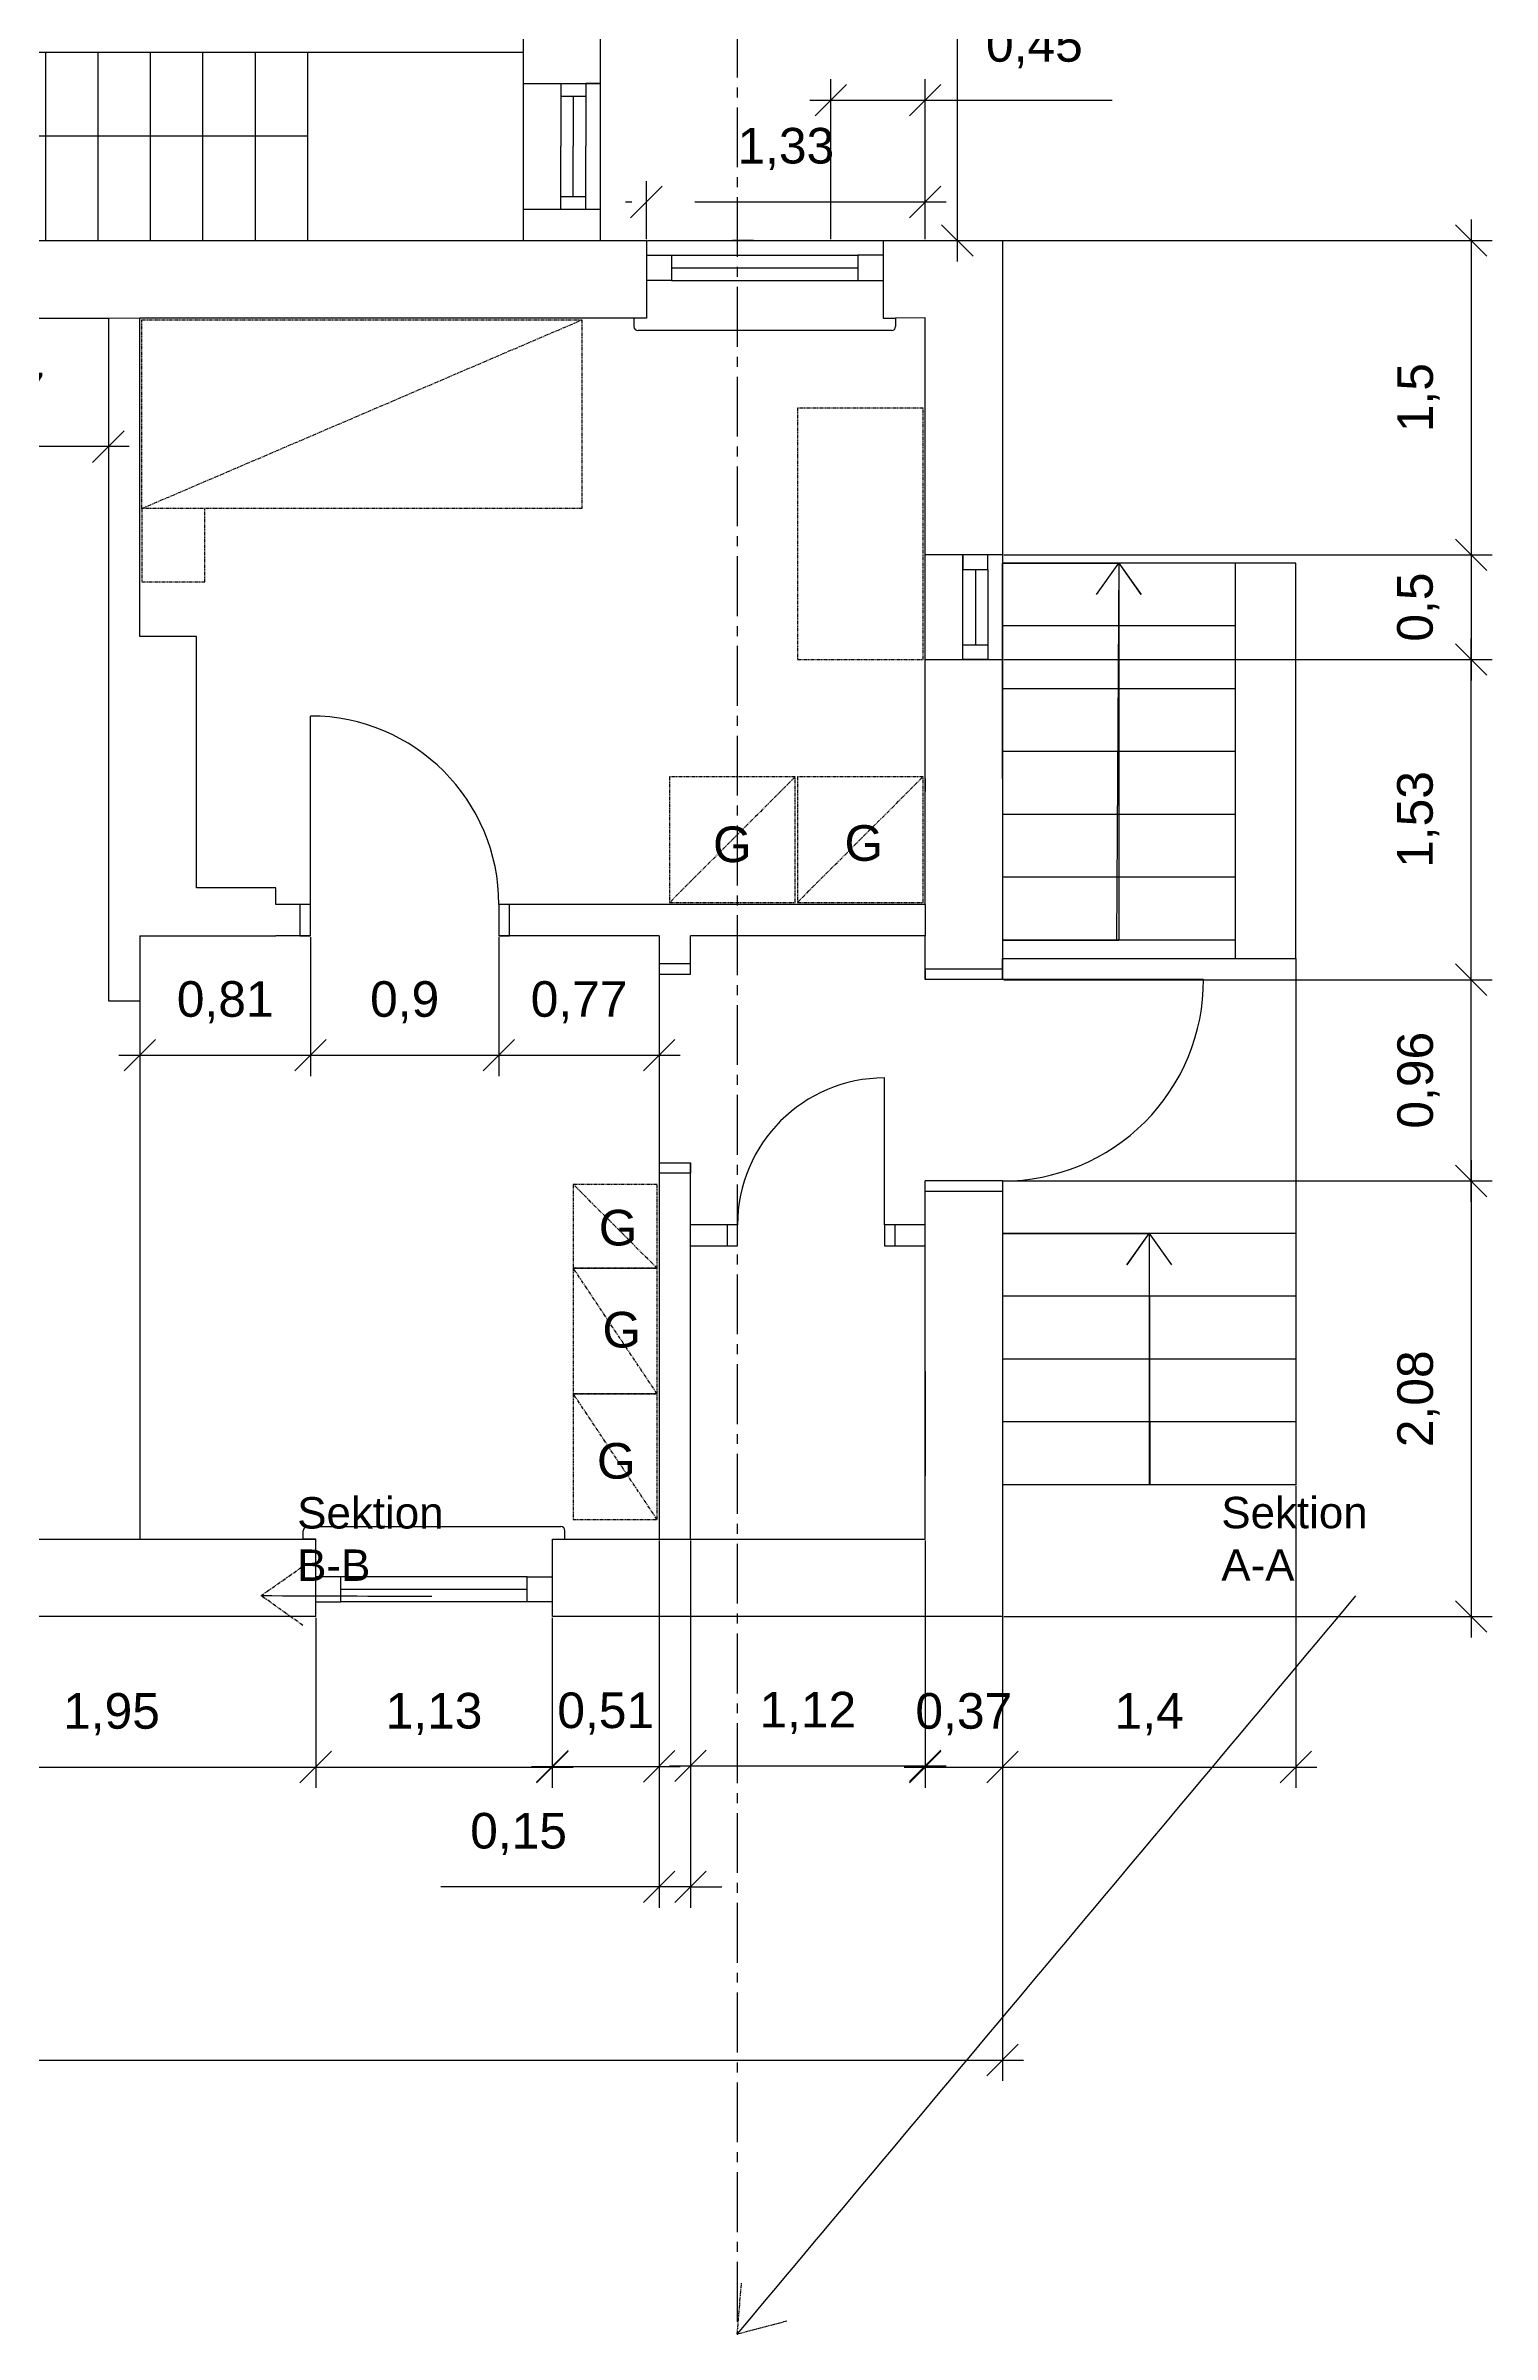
# Model space of a CAD drawing. Header units: millimetres. Extents: x -50011 to 90899, y -58634 to 500399.
# Drawn here: x 14009 to 20916, y 75028 to 85954 of the extents above; entities that cross this region are included whole.
import ezdxf

# ---------------------------------------------------------------- set-up
doc = ezdxf.new("R2010")
doc.units = ezdxf.units.MM
for name, pattern in [('ACAD_ISO02W100', [15, 12, -3]), ('CENTER2', [28.575, 19.05, -3.175, 3.175, -3.175]), ('PHANTOM2', [31.75, 15.875, -3.175, 3.175, -3.175, 3.175, -3.175])]:
    doc.linetypes.add(name, pattern=pattern)
doc.layers.get('0').update_dxf_attribs({"color": 1})
for name, color, linetype in [('Grundritningar', 1, 'Continuous'), ('Mått', 4, 'Continuous'), ('Möbler', 4, 'PHANTOM2'), ('Rumsavdelare', 3, 'FENCELINE1'), ('Sektionsangivelser', 4, 'PHANTOM2')]:
    doc.layers.add(name, color=color, linetype=linetype)
doc.styles.get("Standard").update_dxf_attribs({"font": 'Arial.ttf', "height": 170})
doc.linetypes.add('FENCELINE1', pattern='A,6.35,-2.54,[133,ltypeshp.shx,S=2.54,R=0,X=-2.54,Y=0],-2.54,25.4', length=36.83)
doc.dimstyles.new('Egen dimension', dxfattribs={"dimscale": 10, "dimtxt": 2.5, "dimasz": 15, "dimexe": 10, "dimexo": 0.625, "dimgap": 15, "dimtad": 1, "dimlfac": 0.001, "dimtxsty": 'Standard', "dimblk": 'OBLIQUE', "dimblk1": 'OBLIQUE', "dimblk2": 'OBLIQUE', "dimcen": 20, "dimdle": 10, "dimadec": 0, "dimazin": 0, "dimtfac": 1, "dimtmove": 0, "dimatfit": 3, "dimldrblk": 'OPEN90', "dimfxl": 1, "dimarcsym": 0})
doc.dimstyles.new('ISO-25', dxfattribs={"dimscale": 10, "dimtxt": 2.5, "dimasz": 15, "dimexe": 10, "dimexo": 0.625, "dimgap": 15, "dimtad": 1, "dimlfac": 0.001, "dimtxsty": 'Standard', "dimblk": 'OBLIQUE', "dimblk1": 'OBLIQUE', "dimblk2": 'OBLIQUE', "dimcen": 20, "dimdle": 10, "dimadec": 0, "dimazin": 0, "dimtfac": 1, "dimtmove": 0, "dimatfit": 3, "dimldrblk": 'OPEN90', "dimfxl": 1, "dimarcsym": 0})

# ---------------------------------------------------------------- blocks, each defined once
blk = doc.blocks.new('_Oblique')
at = {"color": 0, "linetype": 'ByBlock', "lineweight": -2}
blk.add_line((-0.5, -0.5), (0.5, 0.5), dxfattribs=at)
blk = doc.blocks.new('*D469')
at = {"layer": 'Defpoints', "color": 0, "transparency": 16777216}
for p in [(5298, 78454), (18578, 78454), (18578, 76337)]:
    blk.add_point(p, dxfattribs=at)
at = {"layer": 'Mått', "color": 0, "lineweight": -2, "transparency": 16777216}
for p, q in [((5298, 78448), (5298, 76237)), ((18578, 78448), (18578, 76237)), ((5198, 76337), (18678, 76337))]:
    blk.add_line(p, q, dxfattribs=at)
at = {"layer": 'Mått', "color": 0, "lineweight": -2, "transparency": 16777216, "xscale": 150, "yscale": 150, "zscale": 150, "rotation": 180}
blk.add_blockref('_Oblique', (5298, 76337), dxfattribs=at)
at = {"layer": 'Mått', "color": 0, "lineweight": -2, "transparency": 16777216, "xscale": 150, "yscale": 150, "zscale": 150}
blk.add_blockref('_Oblique', (18578, 76337), dxfattribs=at)
at = {"layer": 'Mått', "color": 0, "transparency": 16777216, "insert": (11938, 76590), "char_height": 170, "attachment_point": 5}
blk.add_mtext('13,28', dxfattribs=at)
blk = doc.blocks.new('_Open90')
at = {"color": 0, "linetype": 'ByBlock', "lineweight": -2}
for p, q in [((0, 0), (-1, 0)), ((-0.5, 0.5), (0, 0)), ((0, 0), (-0.5, -0.5))]:
    blk.add_line(p, q, dxfattribs=at)
blk = doc.blocks.new('*D470')
at = {"layer": 'Defpoints', "color": 0, "transparency": 16777216}
for p in [(18578, 80534), (18578, 78454), (20816, 78454)]:
    blk.add_point(p, dxfattribs=at)
at = {"layer": 'Mått', "color": 0, "lineweight": -2, "transparency": 16777216}
for p, q in [((18584, 80534), (20916, 80534)), ((20816, 80634), (20816, 78354)), ((18584, 78454), (20916, 78454))]:
    blk.add_line(p, q, dxfattribs=at)
at = {"layer": 'Mått', "color": 0, "lineweight": -2, "transparency": 16777216, "xscale": 150, "yscale": 150, "zscale": 150}
for p, rotation in [((20816, 80534), 90), ((20816, 78454), 270)]:
    blk.add_blockref('_Oblique', p, dxfattribs=dict(at, rotation=rotation))
at = {"layer": 'Mått', "color": 0, "transparency": 16777216, "insert": (20564, 79494), "char_height": 170, "attachment_point": 5, "rotation": 90}
blk.add_mtext('2,08', dxfattribs=at)
blk = doc.blocks.new('*D476')
at = {"layer": 'Defpoints', "color": 0, "transparency": 16777216}
for p in [(13238, 84654), (14308, 84654), (13238, 84040)]:
    blk.add_point(p, dxfattribs=at)
at = {"layer": 'Mått', "color": 0, "lineweight": -2, "transparency": 16777216}
for p, q in [((13238, 84648), (13238, 83940)), ((14308, 84648), (14308, 83940)), ((14408, 84040), (13138, 84040))]:
    blk.add_line(p, q, dxfattribs=at)
at = {"layer": 'Mått', "color": 0, "lineweight": -2, "transparency": 16777216, "xscale": 150, "yscale": 150, "zscale": 150, "rotation": 180}
blk.add_blockref('_Oblique', (13238, 84040), dxfattribs=at)
at = {"layer": 'Mått', "color": 0, "lineweight": -2, "transparency": 16777216, "xscale": 150, "yscale": 150, "zscale": 150}
blk.add_blockref('_Oblique', (14308, 84040), dxfattribs=at)
at = {"layer": 'Mått', "color": 0, "transparency": 16777216, "insert": (13773, 84293), "char_height": 170, "attachment_point": 5}
blk.add_mtext('1,07', dxfattribs=at)
blk = doc.blocks.new('*D480')
at = {"layer": 'Defpoints', "color": 0, "transparency": 16777216}
for p in [(18578, 79084), (19978, 79084), (19978, 77736)]:
    blk.add_point(p, dxfattribs=at)
at = {"layer": 'Mått', "color": 0, "lineweight": -2, "transparency": 16777216}
for p, q in [((18578, 79078), (18578, 77636)), ((19978, 79078), (19978, 77636)), ((18478, 77736), (20078, 77736))]:
    blk.add_line(p, q, dxfattribs=at)
at = {"layer": 'Mått', "color": 0, "lineweight": -2, "transparency": 16777216, "xscale": 150, "yscale": 150, "zscale": 150, "rotation": 180}
blk.add_blockref('_Oblique', (18578, 77736), dxfattribs=at)
at = {"layer": 'Mått', "color": 0, "lineweight": -2, "transparency": 16777216, "xscale": 150, "yscale": 150, "zscale": 150}
blk.add_blockref('_Oblique', (19978, 77736), dxfattribs=at)
at = {"layer": 'Mått', "color": 0, "transparency": 16777216, "insert": (19278, 77988), "char_height": 170, "attachment_point": 5}
blk.add_mtext('1,4', dxfattribs=at)
blk = doc.blocks.new('*D439')
at = {"layer": 'Defpoints', "color": 0, "transparency": 16777216}
for p in [(19978, 81495), (20816, 81495), (19978, 80534)]:
    blk.add_point(p, dxfattribs=at)
at = {"layer": 'Mått', "color": 0, "lineweight": -2, "transparency": 16777216}
for p, q in [((20816, 80434), (20816, 81595)), ((19984, 81495), (20916, 81495)), ((19984, 80534), (20916, 80534))]:
    blk.add_line(p, q, dxfattribs=at)
at = {"layer": 'Mått', "color": 0, "lineweight": -2, "transparency": 16777216, "xscale": 150, "yscale": 150, "zscale": 150}
for p, rotation in [((20816, 81495), 90), ((20816, 80534), 270)]:
    blk.add_blockref('_Oblique', p, dxfattribs=dict(at, rotation=rotation))
at = {"layer": 'Mått', "color": 0, "transparency": 16777216, "insert": (20564, 81015), "char_height": 170, "attachment_point": 5, "rotation": 90}
blk.add_mtext('0,96', dxfattribs=at)
blk = doc.blocks.new('*D487')
at = {"layer": 'Defpoints', "color": 0, "transparency": 16777216}
for p in [(13348, 78454), (15298, 78454), (15298, 77736)]:
    blk.add_point(p, dxfattribs=at)
at = {"layer": 'Mått', "color": 0, "lineweight": -2, "transparency": 16777216}
for p, q in [((13348, 78448), (13348, 77636)), ((15298, 78448), (15298, 77636)), ((13248, 77736), (15398, 77736))]:
    blk.add_line(p, q, dxfattribs=at)
at = {"layer": 'Mått', "color": 0, "lineweight": -2, "transparency": 16777216, "xscale": 150, "yscale": 150, "zscale": 150, "rotation": 180}
blk.add_blockref('_Oblique', (13348, 77736), dxfattribs=at)
at = {"layer": 'Mått', "color": 0, "lineweight": -2, "transparency": 16777216, "xscale": 150, "yscale": 150, "zscale": 150}
blk.add_blockref('_Oblique', (15298, 77736), dxfattribs=at)
at = {"layer": 'Mått', "color": 0, "transparency": 16777216, "insert": (14323, 77988), "char_height": 170, "attachment_point": 5}
blk.add_mtext('1,95', dxfattribs=at)
blk = doc.blocks.new('*D488')
at = {"layer": 'Defpoints', "color": 0, "transparency": 16777216}
for p in [(15298, 78454), (16428, 78454), (16428, 77736)]:
    blk.add_point(p, dxfattribs=at)
at = {"layer": 'Mått', "color": 0, "lineweight": -2, "transparency": 16777216}
for p, q in [((15298, 78448), (15298, 77636)), ((16428, 78448), (16428, 77636)), ((15198, 77736), (16528, 77736))]:
    blk.add_line(p, q, dxfattribs=at)
at = {"layer": 'Mått', "color": 0, "lineweight": -2, "transparency": 16777216, "xscale": 150, "yscale": 150, "zscale": 150, "rotation": 180}
blk.add_blockref('_Oblique', (15298, 77736), dxfattribs=at)
at = {"layer": 'Mått', "color": 0, "lineweight": -2, "transparency": 16777216, "xscale": 150, "yscale": 150, "zscale": 150}
blk.add_blockref('_Oblique', (16428, 77736), dxfattribs=at)
at = {"layer": 'Mått', "color": 0, "transparency": 16777216, "insert": (15863, 77989), "char_height": 170, "attachment_point": 5}
blk.add_mtext('1,13', dxfattribs=at)
blk = doc.blocks.new('*D489')
at = {"layer": 'Defpoints', "color": 0, "transparency": 16777216}
for p in [(16938, 78824), (16428, 78454), (16938, 77739)]:
    blk.add_point(p, dxfattribs=at)
at = {"layer": 'Mått', "color": 0, "lineweight": -2, "transparency": 16777216}
for p, q in [((16938, 78818), (16938, 77639)), ((16428, 78448), (16428, 77639)), ((16328, 77739), (17038, 77739))]:
    blk.add_line(p, q, dxfattribs=at)
at = {"layer": 'Mått', "color": 0, "lineweight": -2, "transparency": 16777216, "xscale": 150, "yscale": 150, "zscale": 150, "rotation": 180}
blk.add_blockref('_Oblique', (16428, 77739), dxfattribs=at)
at = {"layer": 'Mått', "color": 0, "lineweight": -2, "transparency": 16777216, "xscale": 150, "yscale": 150, "zscale": 150}
blk.add_blockref('_Oblique', (16938, 77739), dxfattribs=at)
at = {"layer": 'Mått', "color": 0, "transparency": 16777216, "insert": (16683, 77991), "char_height": 170, "attachment_point": 5}
blk.add_mtext('0,51', dxfattribs=at)
blk = doc.blocks.new('*D492')
at = {"layer": 'Defpoints', "color": 0, "transparency": 16777216}
for p in [(16938, 78824), (17088, 78824), (17088, 77164)]:
    blk.add_point(p, dxfattribs=at)
at = {"layer": 'Mått', "color": 0, "lineweight": -2, "transparency": 16777216}
for p, q in [((16938, 78818), (16938, 77064)), ((17088, 78818), (17088, 77064)), ((16938, 77164), (15895, 77164)), ((17088, 77164), (16938, 77164)), ((17088, 77164), (17238, 77164))]:
    blk.add_line(p, q, dxfattribs=at)
at = {"layer": 'Mått', "color": 0, "lineweight": -2, "transparency": 16777216, "xscale": 150, "yscale": 150, "zscale": 150}
blk.add_blockref('_Oblique', (16938, 77164), dxfattribs=at)
at = {"layer": 'Mått', "color": 0, "lineweight": -2, "transparency": 16777216, "xscale": 150, "yscale": 150, "zscale": 150, "rotation": 180}
blk.add_blockref('_Oblique', (17088, 77164), dxfattribs=at)
at = {"layer": 'Mått', "color": 0, "transparency": 16777216, "insert": (16267, 77416), "char_height": 170, "attachment_point": 5}
blk.add_mtext('0,15', dxfattribs=at)
blk = doc.blocks.new('*D493')
at = {"layer": 'Defpoints', "color": 0, "transparency": 16777216}
for p in [(17088, 78824), (18208, 78824), (18208, 77741)]:
    blk.add_point(p, dxfattribs=at)
at = {"layer": 'Mått', "color": 0, "lineweight": -2, "transparency": 16777216}
for p, q in [((17088, 78818), (17088, 77641)), ((18208, 78818), (18208, 77641)), ((16988, 77741), (18308, 77741))]:
    blk.add_line(p, q, dxfattribs=at)
at = {"layer": 'Mått', "color": 0, "lineweight": -2, "transparency": 16777216, "xscale": 150, "yscale": 150, "zscale": 150, "rotation": 180}
blk.add_blockref('_Oblique', (17088, 77741), dxfattribs=at)
at = {"layer": 'Mått', "color": 0, "lineweight": -2, "transparency": 16777216, "xscale": 150, "yscale": 150, "zscale": 150}
blk.add_blockref('_Oblique', (18208, 77741), dxfattribs=at)
at = {"layer": 'Mått', "color": 0, "transparency": 16777216, "insert": (17648, 77994), "char_height": 170, "attachment_point": 5}
blk.add_mtext('1,12', dxfattribs=at)
blk = doc.blocks.new('*D494')
at = {"layer": 'Defpoints', "color": 0, "transparency": 16777216}
for p in [(18208, 78454), (18578, 78454), (18578, 77736)]:
    blk.add_point(p, dxfattribs=at)
at = {"layer": 'Mått', "color": 0, "lineweight": -2, "transparency": 16777216}
for p, q in [((18208, 78448), (18208, 77636)), ((18578, 78448), (18578, 77636)), ((18108, 77736), (18678, 77736))]:
    blk.add_line(p, q, dxfattribs=at)
at = {"layer": 'Mått', "color": 0, "lineweight": -2, "transparency": 16777216, "xscale": 150, "yscale": 150, "zscale": 150, "rotation": 180}
blk.add_blockref('_Oblique', (18208, 77736), dxfattribs=at)
at = {"layer": 'Mått', "color": 0, "lineweight": -2, "transparency": 16777216, "xscale": 150, "yscale": 150, "zscale": 150}
blk.add_blockref('_Oblique', (18578, 77736), dxfattribs=at)
at = {"layer": 'Mått', "color": 0, "transparency": 16777216, "insert": (18393, 77988), "char_height": 170, "attachment_point": 5}
blk.add_mtext('0,37', dxfattribs=at)
blk = doc.blocks.new('*D443')
at = {"layer": 'Defpoints', "color": 0, "ltscale": 100, "transparency": 16777216}
for p in [(17758, 88424), (17758, 85024), (18362, 85024)]:
    blk.add_point(p, dxfattribs=at)
at = {"layer": 'Mått', "color": 0, "lineweight": -2, "ltscale": 100, "transparency": 16777216}
for p, q in [((18362, 88524), (18362, 84924)), ((17764, 88424), (18462, 88424)), ((17764, 85024), (18462, 85024))]:
    blk.add_line(p, q, dxfattribs=at)
at = {"layer": 'Mått', "color": 0, "lineweight": -2, "ltscale": 100, "transparency": 16777216, "xscale": 150, "yscale": 150, "zscale": 150}
for p, rotation in [((18362, 88424), 90), ((18362, 85024), 270)]:
    blk.add_blockref('_Oblique', p, dxfattribs=dict(at, rotation=rotation))
at = {"layer": 'Mått', "color": 0, "ltscale": 100, "transparency": 16777216, "insert": (18110, 86724), "char_height": 170, "attachment_point": 5, "rotation": 90}
blk.add_mtext('3,4', dxfattribs=at)
blk = doc.blocks.new('*D448')
at = {"layer": 'Defpoints', "color": 0, "linetype": 'ACAD_ISO02W100', "ltscale": 100, "transparency": 16777216}
for p in [(18208, 85694), (17758, 85024), (18208, 85024)]:
    blk.add_point(p, dxfattribs=at)
at = {"layer": 'Mått', "color": 0, "linetype": 'ACAD_ISO02W100', "lineweight": -2, "ltscale": 100, "transparency": 16777216}
for p, q in [((17758, 85030), (17758, 85794)), ((18208, 85030), (18208, 85794)), ((17658, 85694), (18208, 85694)), ((18208, 85694), (19101, 85694))]:
    blk.add_line(p, q, dxfattribs=at)
at = {"layer": 'Mått', "color": 0, "linetype": 'ACAD_ISO02W100', "lineweight": -2, "ltscale": 100, "transparency": 16777216, "xscale": 150, "yscale": 150, "zscale": 150, "rotation": 180}
blk.add_blockref('_Oblique', (17758, 85694), dxfattribs=at)
at = {"layer": 'Mått', "color": 0, "linetype": 'ACAD_ISO02W100', "lineweight": -2, "ltscale": 100, "transparency": 16777216, "xscale": 150, "yscale": 150, "zscale": 150}
blk.add_blockref('_Oblique', (18208, 85694), dxfattribs=at)
at = {"layer": 'Mått', "color": 0, "linetype": 'ACAD_ISO02W100', "ltscale": 100, "transparency": 16777216, "insert": (18730, 85947), "char_height": 170, "attachment_point": 5}
blk.add_mtext('0,45', dxfattribs=at)
blk = doc.blocks.new('*D449')
at = {"layer": 'Defpoints', "color": 0, "linetype": 'ACAD_ISO02W100', "ltscale": 100, "transparency": 16777216}
for p in [(16877, 85208), (16877, 85024), (18208, 85024)]:
    blk.add_point(p, dxfattribs=at)
at = {"layer": 'Mått', "color": 0, "linetype": 'ACAD_ISO02W100', "lineweight": -2, "ltscale": 100, "transparency": 16777216}
for p, q in [((16877, 85030), (16877, 85308)), ((18208, 85030), (18208, 85308)), ((18308, 85208), (16777, 85208))]:
    blk.add_line(p, q, dxfattribs=at)
at = {"layer": 'Mått', "color": 0, "linetype": 'ACAD_ISO02W100', "lineweight": -2, "ltscale": 100, "transparency": 16777216, "xscale": 150, "yscale": 150, "zscale": 150, "rotation": 180}
blk.add_blockref('_Oblique', (16877, 85208), dxfattribs=at)
at = {"layer": 'Mått', "color": 0, "linetype": 'ACAD_ISO02W100', "lineweight": -2, "ltscale": 100, "transparency": 16777216, "xscale": 150, "yscale": 150, "zscale": 150}
blk.add_blockref('_Oblique', (18208, 85208), dxfattribs=at)
at = {"layer": 'Mått', "color": 0, "linetype": 'ACAD_ISO02W100', "ltscale": 100, "transparency": 16777216, "insert": (17543, 85461), "char_height": 170, "attachment_point": 5}
blk.add_mtext('1,33', dxfattribs=at)
blk = doc.blocks.new('*D450')
at = {"layer": 'Defpoints', "color": 0, "ltscale": 100, "transparency": 16777216}
for p in [(16877, 85024), (18578, 83524), (20816, 83524)]:
    blk.add_point(p, dxfattribs=at)
at = {"layer": 'Mått', "color": 0, "lineweight": -2, "ltscale": 100, "transparency": 16777216}
for p, q in [((20816, 85124), (20816, 83424)), ((16883, 85024), (20916, 85024)), ((18584, 83524), (20916, 83524))]:
    blk.add_line(p, q, dxfattribs=at)
at = {"layer": 'Mått', "color": 0, "lineweight": -2, "ltscale": 100, "transparency": 16777216, "xscale": 150, "yscale": 150, "zscale": 150}
for p, rotation in [((20816, 85024), 90), ((20816, 83524), 270)]:
    blk.add_blockref('_Oblique', p, dxfattribs=dict(at, rotation=rotation))
at = {"layer": 'Mått', "color": 0, "ltscale": 100, "transparency": 16777216, "insert": (20564, 84274), "char_height": 170, "attachment_point": 5, "rotation": 90}
blk.add_mtext('1,5', dxfattribs=at)
blk = doc.blocks.new('*D451')
at = {"layer": 'Defpoints', "color": 0, "ltscale": 100, "transparency": 16777216}
for p in [(18578, 83524), (18578, 83024), (20816, 83024)]:
    blk.add_point(p, dxfattribs=at)
at = {"layer": 'Mått', "color": 0, "lineweight": -2, "ltscale": 100, "transparency": 16777216}
for p, q in [((20816, 83624), (20816, 82924)), ((18584, 83524), (20916, 83524)), ((18584, 83024), (20916, 83024))]:
    blk.add_line(p, q, dxfattribs=at)
at = {"layer": 'Mått', "color": 0, "lineweight": -2, "ltscale": 100, "transparency": 16777216, "xscale": 150, "yscale": 150, "zscale": 150}
for p, rotation in [((20816, 83524), 90), ((20816, 83024), 270)]:
    blk.add_blockref('_Oblique', p, dxfattribs=dict(at, rotation=rotation))
at = {"layer": 'Mått', "color": 0, "ltscale": 100, "transparency": 16777216, "insert": (20563, 83274), "char_height": 170, "attachment_point": 5, "rotation": 90}
blk.add_mtext('0,5', dxfattribs=at)
blk = doc.blocks.new('*D452')
at = {"layer": 'Defpoints', "color": 0, "ltscale": 100, "transparency": 16777216}
for p in [(18578, 83024), (20816, 83024), (18578, 81495)]:
    blk.add_point(p, dxfattribs=at)
at = {"layer": 'Mått', "color": 0, "lineweight": -2, "ltscale": 100, "transparency": 16777216}
for p, q in [((20816, 81395), (20816, 83124)), ((18584, 83024), (20916, 83024)), ((18584, 81495), (20916, 81495))]:
    blk.add_line(p, q, dxfattribs=at)
at = {"layer": 'Mått', "color": 0, "lineweight": -2, "ltscale": 100, "transparency": 16777216, "xscale": 150, "yscale": 150, "zscale": 150}
for p, rotation in [((20816, 83024), 90), ((20816, 81495), 270)]:
    blk.add_blockref('_Oblique', p, dxfattribs=dict(at, rotation=rotation))
at = {"layer": 'Mått', "color": 0, "ltscale": 100, "transparency": 16777216, "insert": (20563, 82260), "char_height": 170, "attachment_point": 5, "rotation": 90}
blk.add_mtext('1,53', dxfattribs=at)
blk = doc.blocks.new('*D453')
at = {"layer": 'Defpoints', "color": 0, "linetype": 'ACAD_ISO02W100', "ltscale": 100, "transparency": 16777216}
for p in [(14458, 81704), (15273, 81704), (15273, 81135)]:
    blk.add_point(p, dxfattribs=at)
at = {"layer": 'Mått', "color": 0, "linetype": 'ACAD_ISO02W100', "lineweight": -2, "ltscale": 100, "transparency": 16777216}
for p, q in [((14458, 81698), (14458, 81035)), ((15273, 81698), (15273, 81035)), ((14358, 81135), (15373, 81135))]:
    blk.add_line(p, q, dxfattribs=at)
at = {"layer": 'Mått', "color": 0, "linetype": 'ACAD_ISO02W100', "lineweight": -2, "ltscale": 100, "transparency": 16777216, "xscale": 150, "yscale": 150, "zscale": 150, "rotation": 180}
blk.add_blockref('_Oblique', (14458, 81135), dxfattribs=at)
at = {"layer": 'Mått', "color": 0, "linetype": 'ACAD_ISO02W100', "lineweight": -2, "ltscale": 100, "transparency": 16777216, "xscale": 150, "yscale": 150, "zscale": 150}
blk.add_blockref('_Oblique', (15273, 81135), dxfattribs=at)
at = {"layer": 'Mått', "color": 0, "linetype": 'ACAD_ISO02W100', "ltscale": 100, "transparency": 16777216, "insert": (14866, 81387), "char_height": 170, "attachment_point": 5}
blk.add_mtext('0,81', dxfattribs=at)
blk = doc.blocks.new('*D454')
at = {"layer": 'Defpoints', "color": 0, "linetype": 'ACAD_ISO02W100', "ltscale": 100, "transparency": 16777216}
for p in [(15273, 81704), (16173, 81704), (16173, 81135)]:
    blk.add_point(p, dxfattribs=at)
at = {"layer": 'Mått', "color": 0, "linetype": 'ACAD_ISO02W100', "lineweight": -2, "ltscale": 100, "transparency": 16777216}
for p, q in [((15273, 81698), (15273, 81035)), ((16173, 81698), (16173, 81035)), ((15173, 81135), (16273, 81135))]:
    blk.add_line(p, q, dxfattribs=at)
at = {"layer": 'Mått', "color": 0, "linetype": 'ACAD_ISO02W100', "lineweight": -2, "ltscale": 100, "transparency": 16777216, "xscale": 150, "yscale": 150, "zscale": 150, "rotation": 180}
blk.add_blockref('_Oblique', (15273, 81135), dxfattribs=at)
at = {"layer": 'Mått', "color": 0, "linetype": 'ACAD_ISO02W100', "lineweight": -2, "ltscale": 100, "transparency": 16777216, "xscale": 150, "yscale": 150, "zscale": 150}
blk.add_blockref('_Oblique', (16173, 81135), dxfattribs=at)
at = {"layer": 'Mått', "color": 0, "linetype": 'ACAD_ISO02W100', "ltscale": 100, "transparency": 16777216, "insert": (15723, 81387), "char_height": 170, "attachment_point": 5}
blk.add_mtext('0,9', dxfattribs=at)
blk = doc.blocks.new('*D455')
at = {"layer": 'Defpoints', "color": 0, "linetype": 'ACAD_ISO02W100', "ltscale": 100, "transparency": 16777216}
for p in [(16173, 81704), (16938, 81704), (16938, 81135)]:
    blk.add_point(p, dxfattribs=at)
at = {"layer": 'Mått', "color": 0, "linetype": 'ACAD_ISO02W100', "lineweight": -2, "ltscale": 100, "transparency": 16777216}
for p, q in [((16173, 81698), (16173, 81035)), ((16938, 81698), (16938, 81035)), ((16073, 81135), (17038, 81135))]:
    blk.add_line(p, q, dxfattribs=at)
at = {"layer": 'Mått', "color": 0, "linetype": 'ACAD_ISO02W100', "lineweight": -2, "ltscale": 100, "transparency": 16777216, "xscale": 150, "yscale": 150, "zscale": 150, "rotation": 180}
blk.add_blockref('_Oblique', (16173, 81135), dxfattribs=at)
at = {"layer": 'Mått', "color": 0, "linetype": 'ACAD_ISO02W100', "lineweight": -2, "ltscale": 100, "transparency": 16777216, "xscale": 150, "yscale": 150, "zscale": 150}
blk.add_blockref('_Oblique', (16938, 81135), dxfattribs=at)
at = {"layer": 'Mått', "color": 0, "linetype": 'ACAD_ISO02W100', "ltscale": 100, "transparency": 16777216, "insert": (16556, 81387), "char_height": 170, "attachment_point": 5}
blk.add_mtext('0,77', dxfattribs=at)

msp = doc.modelspace()

# ---------------------------------------------------------------- linework, layer by layer
at = {"layer": 'Grundritningar'}
for p, q in [((16658.249, 85023.923), (16658.249, 89473.923)), ((16288.249, 87773.923), (16288.249, 85023.923)), ((14009.857, 85023.923), (14009.857, 85923.923)), ((14259.857, 85023.923), (14259.857, 85923.923)), ((14509.857, 85023.923), (14509.857, 85923.923)), ((14759.857, 85023.923), (14759.857, 85923.923)), ((15009.857, 85023.923), (15009.857, 85923.923)), ((15259.857, 85023.923), (15259.857, 85923.923)), ((16468.249, 85773.923), (16468.249, 85473.923)), ((16468.249, 85773.923), (16468.249, 85713.923)), ((16588.249, 85773.923), (16588.249, 85713.923)), ((16588.249, 85773.923), (16588.249, 85473.923)), ((16468.249, 85713.923), (16588.249, 85713.923)), ((16528.249, 85713.923), (16528.249, 85473.923)), ((16468.249, 85173.923), (16468.249, 85473.923)), ((16528.249, 85233.923), (16528.249, 85473.923)), ((16588.249, 85173.923), (16588.249, 85473.923)), ((16468.249, 85173.923), (16468.249, 85233.923)), ((16468.249, 85233.923), (16588.249, 85233.923)), ((16588.249, 85173.923), (16588.249, 85233.923)), ((16877.173, 85023.923), (16877.173, 84653.923)), ((18007.173, 85023.923), (18007.173, 84653.923)), ((18007.173, 85023.923), (18007.173, 84953.923)), ((16877.173, 84953.923), (16997.173, 84953.923)), ((16997.173, 84953.923), (16997.173, 84833.923)), ((16997.173, 84953.923), (17887.173, 84953.923)), ((18007.173, 84953.923), (17887.173, 84953.923)), ((17887.173, 84953.923), (17887.173, 84833.923)), ((16997.173, 84833.923), (16877.173, 84833.923)), ((16997.173, 84893.923), (17887.173, 84893.923)), ((16997.173, 84833.923), (17887.173, 84833.923)), ((17887.173, 84833.923), (18007.173, 84833.923)), ((12638.249, 84653.923), (14308.249, 84653.923)), ((14308.249, 84653.923), (14458.249, 84654.759)), ((14308.249, 84653.923), (14308.249, 81393.923)), ((14458.249, 83133.923), (14458.249, 84654.759)), ((14458.249, 84654.759), (16817.173, 84654.759)), ((16877.173, 84653.923), (16817.173, 84653.923)), ((16817.173, 84653.923), (16817.173, 84613.923)), ((18047.173, 84593.923), (16837.173, 84593.923)), ((18007.173, 84653.923), (18067.173, 84653.923)), ((18067.173, 84653.923), (18067.173, 84613.923)), ((18208.249, 84053.923), (18208.249, 84654.759)), ((18208.249, 81853.923), (18208.249, 84053.923)), ((18208.249, 81853.923), (18208.249, 84053.923)), ((18208.249, 83823.086), (18208.249, 83883.086)), ((18578.249, 83523.923), (18208.249, 83523.923)), ((18388.249, 83023.923), (18388.249, 83523.923)), ((18388.249, 83523.923), (18388.249, 83453.923)), ((18508.249, 83453.923), (18508.249, 83523.923)), ((19688.249, 83483.923), (18578.249, 83483.923)), ((18578.249, 82453.923), (18578.249, 83483.923)), ((18578.249, 83483.923), (19133.249, 83483.923)), ((19978.249, 83483.923), (19688.249, 83483.923)), ((19688.249, 83483.923), (19688.249, 81595.477)), ((19688.249, 83483.923), (19688.249, 83183.923)), ((19978.249, 81595.477), (19978.249, 83483.923)), ((18388.249, 83453.923), (18508.249, 83453.923)), ((18448.249, 83453.923), (18448.249, 83093.923)), ((18508.249, 83453.923), (18508.249, 83093.923)), ((19688.249, 83183.923), (18578.249, 83183.923)), ((19688.249, 83183.923), (19688.249, 82883.923)), ((14728.249, 83133.923), (14458.249, 83133.923)), ((14728.249, 81933.923), (14728.249, 83133.923)), ((18388.249, 83023.923), (18388.249, 83093.923)), ((18388.249, 83093.923), (18508.249, 83093.923)), ((18508.249, 83093.923), (18508.249, 83023.923)), ((18208.249, 83023.923), (18578.249, 83023.923)), ((18508.249, 83023.923), (18388.249, 83023.923)), ((19688.249, 82883.923), (18578.249, 82883.923)), ((19688.249, 82883.923), (19688.249, 82583.923)), ((15272.976, 81853.923), (15272.976, 82753.923)), ((19688.249, 82583.923), (18578.249, 82583.923)), ((19688.249, 82583.923), (19688.249, 82283.923)), ((18208.249, 82453.923), (18208.249, 82393.923)), ((19688.249, 82283.923), (18578.249, 82283.923)), ((19688.249, 82283.923), (19688.249, 81983.923)), ((19688.249, 81983.923), (18578.249, 81983.923)), ((19688.249, 81983.923), (19688.249, 81683.923)), ((15108.249, 81933.923), (14728.249, 81933.923)), ((15108.249, 81853.923), (15108.249, 81933.923)), ((15272.976, 81853.923), (15108.249, 81853.923)), ((15272.976, 81853.923), (15222.976, 81853.923)), ((15222.976, 81853.923), (15222.976, 81703.923)), ((15272.976, 81703.923), (15272.976, 81853.923)), ((18208.249, 81853.923), (16172.976, 81853.923)), ((16172.976, 81853.923), (16172.976, 81703.923)), ((16222.976, 81853.923), (16172.976, 81853.923)), ((16222.976, 81703.923), (16222.976, 81853.923)), ((18208.249, 81853.923), (18208.249, 81703.923)), ((14458.249, 81703.923), (14458.249, 81393.923)), ((14458.249, 81703.923), (15108.249, 81703.923)), ((15272.976, 81703.923), (15108.249, 81703.923)), ((15222.976, 81703.923), (15272.976, 81703.923)), ((16938.249, 81703.923), (16172.976, 81703.923)), ((16172.976, 81703.923), (16222.976, 81703.923)), ((16938.249, 81703.923), (16938.249, 81520.949)), ((17088.249, 81520.949), (17088.249, 81703.923)), ((18208.249, 81703.923), (17088.249, 81703.923)), ((18208.249, 81495.477), (18208.249, 81703.923)), ((19688.249, 81683.923), (18578.249, 81683.923)), ((18578.249, 81683.923), (19133.249, 81683.923)), ((17088.249, 81570.949), (16938.249, 81570.949)), ((16938.249, 81570.949), (16938.249, 81520.949)), ((16938.249, 81520.949), (17088.249, 81520.949)), ((17088.249, 81520.949), (17088.249, 81570.949)), ((18578.249, 81545.477), (18208.249, 81545.477)), ((18208.249, 81545.477), (18208.249, 81495.477)), ((18578.249, 81495.477), (18578.249, 81595.477)), ((18578.249, 81595.477), (19978.249, 81595.477)), ((18578.249, 81495.477), (18578.249, 81545.477)), ((19978.249, 81595.477), (19978.249, 80283.923)), ((18578.249, 81495.477), (18208.249, 81495.477)), ((19537.532, 81495.477), (18578.249, 81495.477)), ((14308.249, 81393.923), (14458.249, 81393.923)), ((18014.536, 80323.923), (18014.536, 81025.923)), ((16938.249, 80620.949), (16938.249, 78823.923)), ((16938.249, 80620.949), (17088.249, 80620.949)), ((17088.249, 80570.949), (16938.249, 80570.949)), ((17088.249, 78823.923), (17088.249, 80620.949)), ((17088.249, 80620.949), (17088.249, 80570.949)), ((18208.249, 78823.923), (18208.249, 80533.923)), ((18578.249, 80533.923), (18208.249, 80533.923)), ((18208.249, 80483.923), (18208.249, 80533.923)), ((18578.249, 80533.923), (18578.249, 80483.923)), ((18578.249, 80483.923), (18208.249, 80483.923)), ((17312.536, 80323.923), (17088.249, 80323.923)), ((17312.536, 80323.923), (17262.536, 80323.923)), ((17262.536, 80323.923), (17262.536, 80223.923)), ((17312.536, 80223.923), (17312.536, 80323.923)), ((18208.249, 80323.923), (18014.536, 80323.923)), ((18014.536, 80323.923), (18014.536, 80223.923)), ((18064.536, 80223.923), (18064.536, 80323.923)), ((17088.249, 80223.923), (17312.536, 80223.923)), ((17262.536, 80223.923), (17312.536, 80223.923)), ((18014.536, 80223.923), (18208.249, 80223.923)), ((18014.536, 80223.923), (18064.536, 80223.923)), ((19978.249, 80283.923), (18578.249, 80283.923)), ((18578.249, 80283.923), (19278.249, 80283.923)), ((19978.249, 80283.923), (19978.249, 79983.923)), ((19978.249, 79983.923), (18578.249, 79983.923)), ((19978.249, 79983.923), (19978.249, 79683.923)), ((19978.249, 79683.923), (18578.249, 79683.923)), ((19978.249, 79683.923), (19978.249, 79383.923)), ((18208.249, 79625.923), (18208.249, 79125.923)), ((19978.249, 79383.923), (18578.249, 79383.923)), ((19978.249, 79383.923), (19978.249, 79083.923)), ((19978.249, 79083.923), (18578.249, 79083.923)), ((13348.249, 78823.923), (15298.249, 78823.923)), ((15238.249, 78823.923), (15238.249, 78863.923)), ((15298.249, 78823.923), (15238.249, 78823.923)), ((15258.249, 78883.923), (16468.249, 78883.923)), ((15298.249, 78453.923), (15298.249, 78823.923)), ((16428.249, 78823.923), (16938.249, 78823.923)), ((16428.249, 78453.923), (16428.249, 78823.923)), ((16428.249, 78823.923), (16488.249, 78823.923)), ((16488.249, 78823.923), (16488.249, 78863.923)), ((16938.249, 78823.923), (17088.249, 78823.923)), ((17088.249, 78823.923), (18208.249, 78823.923)), ((15418.249, 78643.923), (15298.249, 78643.923)), ((15418.249, 78523.923), (15418.249, 78643.923)), ((16308.249, 78643.923), (15418.249, 78643.923)), ((16308.249, 78583.923), (15418.249, 78583.923)), ((16308.249, 78523.923), (16308.249, 78643.923)), ((16308.249, 78643.923), (16428.249, 78643.923)), ((15298.249, 78453.923), (15298.249, 78523.923)), ((15298.249, 78523.923), (15418.249, 78523.923)), ((16308.249, 78523.923), (15418.249, 78523.923)), ((16428.249, 78523.923), (16308.249, 78523.923))]:
    msp.add_line(p, q, dxfattribs=at)
at = {"layer": 'Grundritningar', "ltscale": 100}
for p, q in [((12663.985, 85923.923), (16288.249, 85923.923)), ((16288.249, 85773.923), (16658.249, 85773.923)), ((16288.249, 85173.923), (16658.249, 85173.923)), ((18007.173, 85023.923), (18578.249, 85023.923)), ((18208.249, 84654.759), (18067.173, 84653.923))]:
    msp.add_line(p, q, dxfattribs=at)
at = {"layer": 'Grundritningar'}
for points in [[(12638.249, 85023.923), (16877.173, 85023.923)], [(18578.249, 85023.923), (18578.249, 81495.477)], [(18578.249, 80533.923), (18578.249, 78453.923), (16428.249, 78453.923)], [(15298.249, 78453.923), (13348.249, 78453.923)]]:
    msp.add_lwpolyline(points, dxfattribs=at)
for centre, radius, start, end in [((16837.173, 84613.923), 20, 180, 270), ((18047.173, 84613.923), 20, 270, 0), ((15272.976, 81853.923), 900, 0, 90), ((18579.046, 81492.414), 958.491, 269.95234, 0.1831397), ((18014.536, 80323.923), 702, 90, 180), ((15258.249, 78863.923), 20, 90, 180), ((16468.249, 78863.923), 20, 0, 90)]:
    msp.add_arc(centre, radius, start, end, dxfattribs=at)
at = {"layer": 'Mått'}
msp.add_line((17388.249, 85023.923), (17288.249, 85023.923), dxfattribs=at)
at = {"layer": 'Möbler', "ltscale": 100}
msp.add_line((16658.249, 85773.923), (16588.249, 85773.923), dxfattribs=at)
at = {"layer": 'Möbler'}
for p, q in [((14468.249, 84644.759), (16568.249, 84644.759)), ((14468.249, 83744.759), (14468.249, 84644.759)), ((14468.249, 83744.759), (16568.249, 84644.759)), ((16568.249, 84644.759), (16568.249, 83744.759)), ((18198.249, 84223.923), (17598.249, 84223.923)), ((17598.249, 84223.923), (17598.249, 83023.923)), ((18198.249, 83023.923), (18198.249, 84223.923)), ((16568.249, 83744.759), (14468.249, 83744.759)), ((14468.249, 83744.759), (14468.249, 83394.759)), ((14768.249, 83394.759), (14768.249, 83744.759)), ((14468.249, 83394.759), (14768.249, 83394.759)), ((17598.249, 83023.923), (18198.249, 83023.923)), ((17588.249, 82463.923), (16988.249, 82463.923)), ((16988.249, 82463.923), (16988.249, 81863.923)), ((17588.249, 82463.923), (16988.249, 81863.923)), ((17588.249, 81863.923), (17588.249, 82463.923)), ((18198.249, 82463.923), (17598.249, 82463.923)), ((17598.249, 82463.923), (17598.249, 81863.923)), ((17598.249, 81863.923), (18198.249, 82463.923)), ((18198.249, 81863.923), (18198.249, 82463.923)), ((16988.249, 81863.923), (17588.249, 81863.923)), ((17598.249, 81863.923), (18198.249, 81863.923)), ((16928.249, 80517.643), (16528.249, 80517.643)), ((16528.249, 80517.643), (16528.249, 80117.643)), ((16928.249, 80117.643), (16528.249, 80517.643)), ((16928.249, 80117.643), (16928.249, 80517.643)), ((16928.249, 80117.643), (16528.249, 80117.643)), ((16528.249, 80117.643), (16528.249, 79517.643)), ((16928.249, 79517.643), (16528.249, 80117.643)), ((16528.249, 80117.643), (16928.249, 80117.643)), ((16928.249, 79517.643), (16928.249, 80117.643)), ((16928.249, 79517.643), (16528.249, 79517.643)), ((16528.249, 79517.643), (16528.249, 78917.643)), ((16928.249, 78917.643), (16528.249, 79517.643)), ((16528.249, 79517.643), (16928.249, 79517.643)), ((16928.249, 78917.643), (16928.249, 79517.643)), ((16528.249, 78917.643), (16928.249, 78917.643))]:
    msp.add_line(p, q, dxfattribs=at)
at = {"layer": 'Rumsavdelare', "ltscale": 5}
for p, q in [((16938.249, 81520.949), (16938.249, 80620.949)), ((14458.249, 81393.923), (14458.249, 78823.923))]:
    msp.add_line(p, q, dxfattribs=at)
at = {"layer": 'Sektionsangivelser', "linetype": 'CENTER2', "ltscale": 15}
msp.add_line((17311.231, 92089.313), (17311.231, 75027.804), dxfattribs=at)

# ---------------------------------------------------------------- texts
at = {"layer": 'Möbler', "char_height": 170, "attachment_point": 1}
for heights, insert in [([0], (17195.427, 82226.205)), ([173.943], (17823.399, 82232.573)), ([173.943], (16649.801, 80396.091)), ([173.943], (16667.31, 79909.051)), ([173.943], (16641.028, 79282.706))]:
    msp.add_mtext_dynamic_manual_height_columns('G', width=269.32488, gutter_width=850, heights=heights, dxfattribs=dict(at, insert=insert))
at = {"layer": 'Sektionsangivelser', "char_height": 150, "attachment_point": 1}
for s, insert in [('Sektion \\PB-B', (15209.887, 79024.579)), ('Sektion \\PA-A', (19622.74, 79025.773))]:
    msp.add_mtext_dynamic_manual_height_columns(s, width=219.37199, gutter_width=600, heights=[0], dxfattribs=dict(at, insert=insert))

# ---------------------------------------------------------------- dimensions: what is measured, and where the dimension line sits
at = {"layer": 'Mått', "ltscale": 100}
for base, p1, p2, picture, middle in [((18362.494, 85023.923), (17758.249, 88423.923), (17758.249, 85023.923), '*D443', (18110.1, 86723.923)), ((20815.551, 83023.923), (18578.249, 81495.477), (18578.249, 83023.923), '*D452', (20563.156, 82259.7))]:
    dim = msp.add_linear_dim(base=base, p1=p1, p2=p2, angle=90, dimstyle='Egen dimension', dxfattribs=at)
    dim.commit()
    dim.dimension.update_dxf_attribs({"geometry": picture, "text_midpoint": middle})
at = {"layer": 'Mått', "linetype": 'ACAD_ISO02W100', "ltscale": 100}
for base, p1, p2, picture, middle in [((18208.249, 85694.476), (17758.249, 85023.923), (18208.249, 85023.923), '*D448', (18729.736, 85946.871)), ((16877.173, 85208.288), (18208.249, 85023.923), (16877.173, 85023.923), '*D449', (17542.711, 85460.682)), ((15272.976, 81134.665), (14458.249, 81703.923), (15272.976, 81703.923), '*D453', (14865.612, 81387.059)), ((16172.976, 81134.665), (15272.976, 81703.923), (16172.976, 81703.923), '*D454', (15722.976, 81387.059)), ((16938.249, 81134.772), (16172.976, 81703.923), (16938.249, 81703.923), '*D455', (16555.612, 81387.166))]:
    dim = msp.add_linear_dim(base=base, p1=p1, p2=p2, dimstyle='Egen dimension', dxfattribs=at)
    dim.commit()
    dim.dimension.update_dxf_attribs({"geometry": picture, "text_midpoint": middle})
at = {"layer": 'Mått', "ltscale": 100}
for base, p1, p2, picture, middle in [((20815.912, 83523.923), (16877.173, 85023.923), (18578.249, 83523.923), '*D450', (20815.912, 84273.923)), ((20815.752, 83023.923), (18578.249, 83523.923), (18578.249, 83023.923), '*D451', (20815.752, 83273.923))]:
    dim = msp.add_linear_dim(base=base, p1=p1, p2=p2, angle=90, dimstyle='Egen dimension', dxfattribs=at)
    dim.commit()
    dim.dimension.update_dxf_attribs({"geometry": picture, "text_midpoint": middle, "dimtype": 160})
at = {"layer": 'Mått'}
for base, p1, p2, picture, middle in [((13238.249, 84040.306), (14308.249, 84653.923), (13238.249, 84653.923), '*D476', (13773.249, 84292.701)), ((18208.249, 77741.412), (17088.249, 78823.923), (18208.249, 78823.923), '*D493', (17648.249, 77993.806)), ((15298.249, 77736.079), (13348.249, 78453.923), (15298.249, 78453.923), '*D487', (14323.249, 77988.473)), ((16428.249, 77736.206), (15298.249, 78453.923), (16428.249, 78453.923), '*D488', (15863.249, 77988.6))]:
    dim = msp.add_linear_dim(base=base, p1=p1, p2=p2, dimstyle='ISO-25', dxfattribs=at)
    dim.commit()
    dim.dimension.update_dxf_attribs({"geometry": picture, "text_midpoint": middle})
dim = msp.add_linear_dim(base=(20816.401, 81495.477), p1=(19978.249, 80533.923), p2=(19978.249, 81495.477), angle=90, dimstyle='ISO-25', dxfattribs=at)
dim.commit()
dim.dimension.update_dxf_attribs({"geometry": '*D439', "text_midpoint": (20564.006, 81014.7)})
dim = msp.add_linear_dim(base=(20816.401, 78453.923), p1=(18578.249, 80533.923), p2=(18578.249, 78453.923), angle=90, dimstyle='ISO-25', dxfattribs=at)
dim.commit()
dim.dimension.update_dxf_attribs({"geometry": '*D470', "text_midpoint": (20816.401, 79493.923), "dimtype": 160})
for base, p1, p2, picture, middle in [((19978.249, 77736.086), (18578.249, 79083.923), (19978.249, 79083.923), '*D480', (19278.249, 77736.086)), ((17088.249, 77163.716), (16938.249, 78823.923), (17088.249, 78823.923), '*D492', (16266.762, 77163.716)), ((16938.249, 77739.1), (16428.249, 78453.923), (16938.249, 78823.923), '*D489', (16683.249, 77739.1)), ((18578.249, 76337.219), (5298.249, 78453.923), (18578.249, 78453.923), '*D469', (11938.249, 76337.219)), ((18578.249, 77736.086), (18208.249, 78453.923), (18578.249, 78453.923), '*D494', (18393.249, 77736.086))]:
    dim = msp.add_linear_dim(base=base, p1=p1, p2=p2, dimstyle='ISO-25', dxfattribs=at)
    dim.commit()
    dim.dimension.update_dxf_attribs({"geometry": picture, "text_midpoint": middle, "dimtype": 160})

# ---------------------------------------------------------------- leaders
at = {"layer": 'Grundritningar'}
for points, override in [([(13259.857, 85523.923), (15259.857, 85523.923)], {"dimldrblk": 'Open90'}), ([(19133.249, 83483.923), (19122.088, 81683.923)], {"dimldrblk": 'Open90'}), ([(19133.249, 83483.923), (19133.249, 81683.923)], {"dimscale": 10, "dimldrblk": 'Open90'}), ([(19278.249, 80283.923), (19278.249, 79083.923)], {"dimscale": 10, "dimldrblk": 'Open90'}), ([(19278.249, 80283.923), (19281.744, 79083.923)], {"dimldrblk": 'Open90'})]:
    msp.add_leader(points, dimstyle='ISO-25', override=override, dxfattribs=at)
at = {"layer": 'Sektionsangivelser', "path_type": 1}
for points in [[(15037.466, 78554.286), (15851.938, 78551.325)], [(17311.231, 75027.804), (20264.791, 78552.519)]]:
    msp.add_leader(points, dimstyle='ISO-25', override={"dimasz": 20, "dimldrblk": 'Open90'}, dxfattribs=at)

doc.saveas('drawing.dxf')
